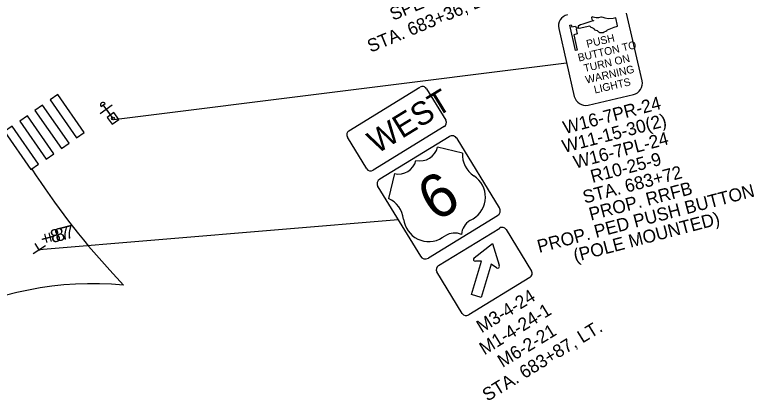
# Model space of a CAD drawing. Extents: x 138941 to 142028, y 334852 to 336890.
# Drawn here: x 141428.3 to 141587.8, y 335633.9 to 335717.3 of the extents above; entities that cross this region are included whole.
import ezdxf

# ---------------------------------------------------------------- set-up
doc = ezdxf.new("R2010")
doc.units = 0
for name, color, linetype in [('_CIVIL_CONSTRUCTION', 7, 'Continuous'), ('LT_P_Luminaires', 7, 'Continuous'), ('PM_P_Channelizing_Line', 7, 'Continuous'), ('PM_P_Yield_Line', 7, 'Continuous'), ('SG_P_Detection', 7, 'Continuous'), ('SG_P_Poles', 7, 'Continuous'), ('SN_P_Foundation', 7, 'Continuous'), ('SN_P_Truss_Overhead', 7, 'Continuous')]:
    doc.layers.add(name, color=color, linetype=linetype)

msp = doc.modelspace()

# ---------------------------------------------------------------- linework, layer by layer
at = {"layer": '_CIVIL_CONSTRUCTION'}
msp.add_line((141451.73, 335658.92), (141448.76, 335662.16), dxfattribs=at)
for centre, radius, start, end in [((141566.75, 335770.23), 160, 212.6135, 222.4869), ((141445.03, 335589.24), 70, 84.5115, 118.2463)]:
    msp.add_arc(centre, radius, start, end, dxfattribs=at)
at = {"layer": 'LT_P_Luminaires'}
for centre in [(141433.56, 335666.53), (141433.61, 335666.54)]:
    msp.add_circle(centre, 0.05, dxfattribs=at)
at = {"layer": 'PM_P_Channelizing_Line'}
for p, q in [((141552.69, 335716.67), (141552.68, 335716.63)), ((141552.72, 335716.74), (141552.69, 335716.67)), ((141552.76, 335716.8), (141552.72, 335716.74)), ((141552.93, 335716.84), (141552.76, 335716.8)), ((141553.06, 335716.8), (141552.93, 335716.84)), ((141552.93, 335716.84), (141552.93, 335716.84)), ((141553.37, 335716.71), (141553.06, 335716.8)), ((141553.71, 335716.65), (141553.37, 335716.71)), ((141554.09, 335716.64), (141553.71, 335716.65)), ((141554.21, 335716.67), (141554.09, 335716.64)), ((141554.73, 335716.79), (141554.21, 335716.67)), ((141554.88, 335716.8), (141554.73, 335716.79)), ((141555.19, 335716.68), (141554.88, 335716.8)), ((141555.66, 335716.54), (141555.19, 335716.68)), ((141548.02, 335715.06), (141548.35, 335715.14)), ((141549.28, 335709.58), (141548.02, 335715.06)), ((141548.35, 335715.14), (141548.46, 335714.67)), ((141550.36, 335715.1), (141549.97, 335714.94)), ((141550.8, 335715.24), (141550.36, 335715.1)), ((141551.93, 335715.61), (141550.8, 335715.24)), ((141552.59, 335715.84), (141551.93, 335715.61)), ((141553.13, 335716), (141552.59, 335715.84)), ((141552.68, 335716.63), (141552.75, 335716.36)), ((141552.75, 335716.36), (141552.83, 335716.23)), ((141552.83, 335716.23), (141552.92, 335716.14)), ((141552.92, 335716.14), (141553.01, 335716.08)), ((141553.01, 335716.08), (141553.11, 335716.02)), ((141553.11, 335716.02), (141553.12, 335716.03)), ((141553.12, 335716.03), (141553.13, 335716)), ((141556.33, 335716.45), (141555.66, 335716.54)), ((141557.36, 335716.48), (141556.33, 335716.45)), ((141557.92, 335716.61), (141557.36, 335716.48)), ((141557.92, 335716.61), (141557.92, 335716.61)), ((141558.31, 335714.94), (141557.92, 335716.61)), ((141548.46, 335714.67), (141549.2, 335714.84)), ((141549.2, 335714.84), (141549.23, 335714.69)), ((141549.23, 335714.69), (141549.32, 335714.68)), ((141549.32, 335714.68), (141549.46, 335714.64)), ((141549.32, 335714.68), (141549.46, 335714.64)), ((141549.44, 335714.24), (141549.37, 335714.2)), ((141549.37, 335714.2), (141549.61, 335713.15)), ((141549.55, 335714.33), (141549.44, 335714.24)), ((141549.46, 335714.64), (141549.5, 335714.64)), ((141549.5, 335714.64), (141549.58, 335714.35)), ((141549.55, 335714.33), (141549.58, 335714.36)), ((141549.86, 335714.88), (141549.8, 335714.76)), ((141549.8, 335714.76), (141549.8, 335714.65)), ((141549.8, 335714.65), (141549.86, 335714.49)), ((141549.97, 335714.94), (141549.86, 335714.88)), ((141549.86, 335714.49), (141549.97, 335714.38)), ((141549.97, 335714.38), (141550.06, 335714.38)), ((141550.06, 335714.38), (141552.37, 335714.91)), ((141552.37, 335714.91), (141552.43, 335714.74)), ((141552.43, 335714.74), (141552.51, 335714.67)), ((141552.51, 335714.67), (141552.59, 335714.59)), ((141552.59, 335714.59), (141552.74, 335714.54)), ((141552.74, 335714.54), (141552.92, 335714.48)), ((141552.92, 335714.48), (141553.06, 335714.43)), ((141553.06, 335714.43), (141553.16, 335714.36)), ((141553.16, 335714.36), (141553.25, 335714.26)), ((141553.25, 335714.26), (141553.31, 335714.14)), ((141553.31, 335714.14), (141553.44, 335714.07)), ((141553.44, 335714.07), (141553.65, 335714)), ((141553.65, 335714), (141553.89, 335713.89)), ((141553.89, 335713.89), (141554.09, 335713.78)), ((141554.09, 335713.78), (141554.15, 335713.7)), ((141554.15, 335713.7), (141554.24, 335713.6)), ((141554.24, 335713.6), (141554.33, 335713.53)), ((141554.33, 335713.53), (141554.43, 335713.49)), ((141554.43, 335713.49), (141554.52, 335713.47)), ((141554.52, 335713.47), (141554.83, 335713.47)), ((141554.83, 335713.47), (141555.19, 335713.49)), ((141555.19, 335713.49), (141555.46, 335713.6)), ((141555.46, 335713.6), (141555.82, 335713.78)), ((141555.82, 335713.78), (141556.04, 335713.92)), ((141556.04, 335713.92), (141556.19, 335714.02)), ((141556.19, 335714.02), (141556.54, 335714.19)), ((141556.54, 335714.19), (141556.84, 335714.32)), ((141556.54, 335714.19), (141556.54, 335714.19)), ((141556.84, 335714.32), (141557.26, 335714.49)), ((141557.26, 335714.49), (141557.57, 335714.61)), ((141557.57, 335714.61), (141558.31, 335714.84)), ((141558.31, 335714.84), (141558.31, 335714.94)), ((141549.61, 335713.15), (141548.86, 335712.98)), ((141548.86, 335712.98), (141549.63, 335709.66)), ((141549.63, 335709.66), (141549.28, 335709.58)), ((141500.36, 335692.26), (141515.7, 335701.67)), ((141517.08, 335701.34), (141521.26, 335694.52)), ((141446.71, 335696), (141449.29, 335697.88)), ((141448, 335696.94), (141448.94, 335695.65)), ((141520.93, 335693.14), (141505.59, 335683.73)), ((141504.21, 335684.06), (141500.03, 335690.88)), ((141524.87, 335687.44), (141519.5, 335688.72)), ((141510.17, 335683.01), (141508.88, 335677.64)), ((141526.48, 335672.85), (141527.15, 335673.26)), ((141519.67, 335663.15), (141532.89, 335671.25)), ((141534.26, 335670.92), (141539.75, 335661.97)), ((141520.49, 335669.17), (141521.15, 335669.58)), ((141434.91, 335667.39), (141432.21, 335665.67)), ((141433.56, 335666.53), (141432.7, 335667.88)), ((141527.39, 335664.81), (141531.34, 335667.92)), ((141531.34, 335667.92), (141532.8, 335663.2)), ((141526.78, 335656.93), (141529, 335664.06)), ((141527.39, 335664.81), (141527.39, 335664.81)), ((141529, 335664.06), (141527.65, 335664.06)), ((141531.09, 335663.42), (141528.87, 335656.28)), ((141532.19, 335662.66), (141531.09, 335663.42)), ((141524.83, 335652.82), (141519.34, 335661.78)), ((141539.42, 335660.6), (141526.21, 335652.49)), ((141528.87, 335656.28), (141526.78, 335656.93))]:
    msp.add_line(p, q, dxfattribs=at)
for points in [[(141563.61, 335703.05), (141560.25, 335717.66)], [(141545.63, 335714.3), (141548.99, 335699.68)], [(141551.99, 335697.81), (141561.74, 335700.05)], [(141521.97, 335690.97), (141507.05, 335681.82)], [(141532.83, 335675.64), (141523.69, 335690.56)], [(141506.64, 335680.11), (141515.78, 335665.19)], [(141517.5, 335664.78), (141532.42, 335673.92)]]:
    msp.add_lwpolyline(points, dxfattribs=at)
for centre, radius, start, end in [((141548.07, 335714.86), 2.5, 102.9577, 192.9577), ((141561.18, 335702.49), 2.5, 282.9577, 12.9577), ((141516.23, 335700.81), 1, 31.5181, 121.5181), ((141551.43, 335700.24), 2.5, 192.9577, 282.9577), ((141520.41, 335693.99), 1, 301.5181, 31.5181), ((141500.88, 335691.4), 1, 121.5181, 211.5181), ((141522.62, 335689.91), 1.25, 31.5181, 121.5181), ((141515.71, 335689.67), 3.91, 257.0911, 345.9451), ((141530.33, 335687.1), 5.47, 176.5172, 236.971), ((141511.04, 335686.81), 3.91, 257.0911, 345.9451), ((141505.06, 335684.58), 1, 211.5181, 301.5181), ((141507.7, 335680.76), 1.25, 121.5181, 211.5181), ((141524.34, 335677.95), 5.47, 300.8799, 56.6862), ((141506.7, 335672.62), 5.47, 6.0653, 66.5191), ((141531.77, 335674.99), 1.25, 301.5181, 31.5181), ((141517.58, 335673.8), 5.47, 186.3501, 302.1564), ((141528.52, 335669.52), 3.91, 121.5181, 174.6482), ((141533.41, 335670.4), 1, 31.5181, 121.5181), ((141523.2, 335666.25), 3.91, 68.388, 121.5181), ((141516.85, 335665.84), 1.25, 211.5181, 301.5181), ((141527.65, 335664.48), 0.417, 128.1881, 269.9814), ((141520.2, 335662.3), 1, 121.5181, 211.5181), ((141532.43, 335663), 0.417, 235.5722, 27.7864), ((141538.9, 335661.45), 1, 301.5181, 31.5181), ((141525.68, 335653.35), 1, 211.5181, 301.5181)]:
    msp.add_arc(centre, radius, start, end, dxfattribs=at)
at = {"layer": 'PM_P_Yield_Line'}
msp.add_line((141510.98, 335673.03), (141433.56, 335666.53), dxfattribs=at)
msp.add_lwpolyline([(141449.65, 335694.67), (141547.33, 335706.9), (141547.33, 335706.9), (141547.33, 335706.9)], dxfattribs=at)
at = {"layer": 'SG_P_Detection'}
for p, q in [((141446.9, 335697.5), (141447.81, 335698.16)), ((141449.47, 335694.92), (141447.35, 335697.83))]:
    msp.add_line(p, q, dxfattribs=at)
msp.add_arc((141447.35, 335697.83), 0.56, 36.0236, 216.0232, dxfattribs=at)
at = {"layer": 'SG_P_Poles'}
msp.add_lwpolyline([(141449.27, 335693.66), (141450.73, 335694.72), (141449.67, 335696.17), (141448.21, 335695.12)], close=True, dxfattribs=at)
msp.add_circle((141449.47, 335694.92), 0.3, dxfattribs=at)
at = {"layer": 'SN_P_Truss_Overhead'}
for points in [[(141443.27, 335691.86), (141437.56, 335700.07), (141435.91, 335698.93), (141441.62, 335690.72)], [(141439.98, 335689.57), (141434.27, 335697.78), (141432.63, 335696.64), (141438.34, 335688.43)], [(141436.7, 335687.29), (141430.99, 335695.5), (141429.35, 335694.36), (141435.06, 335686.15)], [(141433.41, 335685.01), (141427.71, 335693.22), (141426.06, 335692.07), (141431.77, 335683.86)]]:
    msp.add_lwpolyline(points, close=True, dxfattribs=at)

# ---------------------------------------------------------------- texts
at = {"layer": 'PM_P_Channelizing_Line'}
for s, height, rotation, p in [('PUSH', 1.666, 12.9577, (141551.8, 335710.16)), ('BUTTON TO', 1.666, 12.9577, (141549.97, 335707.18)), ('TURN ON', 1.666, 12.9577, (141551.23, 335704.9)), ('WARNING', 1.666, 12.9577, (141551.59, 335702.42)), ('LIGHTS', 1.666, 12.9577, (141553.44, 335700.28)), ('WEST', 5, 31.5181, (141506.39, 335687.16)), ('6', 9.38, 31.5181, (141519.04, 335672.41))]:
    msp.add_text(s, height=height, rotation=rotation, dxfattribs=at).set_placement(p)
at = {"layer": 'PM_P_Yield_Line'}
for s, rotation, p in [('SPECIAL', 22.5684, (141509.89, 335715.99)), ('STA. 683+36, LT.', 22.5684, (141505.05, 335709.09)), ('W16-7PR-24', 14.6868, (141546.98, 335691.53)), ('W11-15-30(2)', 14.6868, (141546.79, 335687.45)), ('W16-7PL-24', 14.6868, (141549.22, 335684.05)), ('R10-25-9', 14.6868, (141552.9, 335680.98)), ('STA. 683+72', 14.6868, (141551.24, 335676.51)), ('PROP. PED PUSH BUTTON', 14.6868, (141541.41, 335665.87)), ('PROP. RRFB', 14.6868, (141552.57, 335672.83)), ('(POLE MOUNTED)', 14.6868, (141549.22, 335663.88)), ('M3-4-24', 31.5181, (141528.98, 335648.5)), ('M1-4-24-1', 31.5181, (141529.59, 335643.74)), ('STA. 683+87, LT.', 31.5181, (141530.25, 335633.72)), ('M6-2-21', 31.5181, (141533.52, 335641.03))]:
    msp.add_text(s, height=2.8, rotation=rotation, dxfattribs=at).set_placement(p)
at = {"layer": 'SN_P_Foundation'}
for p in [(141434.26, 335667.44), (141435.19, 335667.68)]:
    msp.add_text('+87', height=2.8, rotation=14.6878, dxfattribs=at).set_placement(p)

doc.saveas('drawing.dxf')
